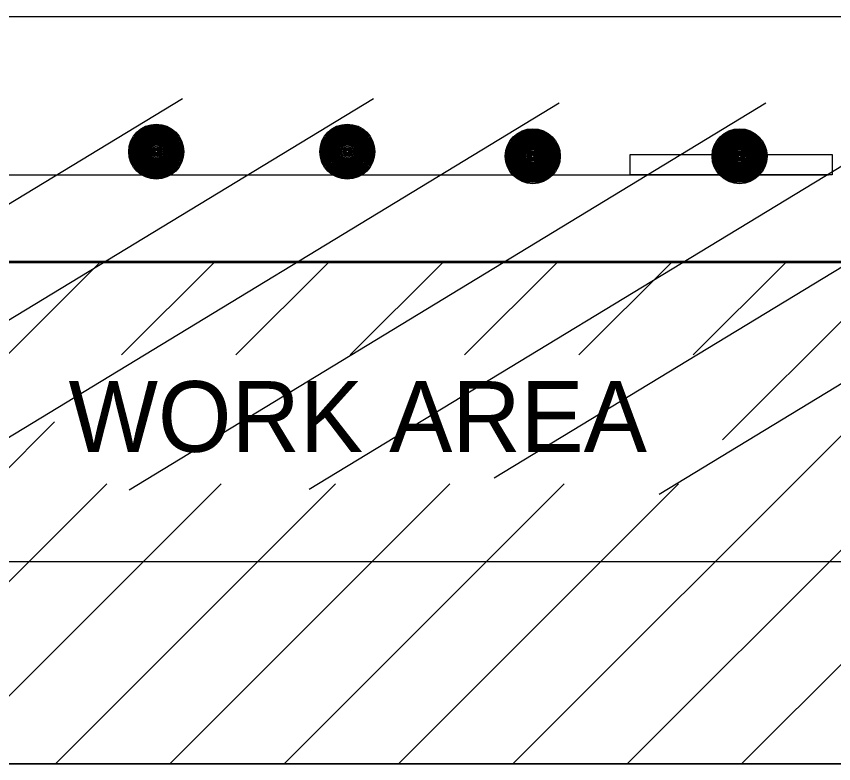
# Model space of a CAD drawing. Extents: x -893 to 867, y -474 to 712.
# Drawn here: x -193.4 to -112.5, y 74.7 to 148.7 of the extents above; entities that cross this region are included whole.
import ezdxf

# ---------------------------------------------------------------- set-up
doc = ezdxf.new("R2010")
doc.units = 0
for name, color, linetype in [('tcd_PVMT-MARKER', 7, 'Continuous'), ('temp_TRAFFIC-CONES', 7, 'Continuous'), ('temp_TRAFFIC-CONTROL-anno', 7, 'Continuous')]:
    doc.layers.add(name, color=color, linetype=linetype)

msp = doc.modelspace()

# ---------------------------------------------------------------- linework, layer by layer
at = {"layer": 'tcd_PVMT-MARKER'}
for p, q in [((-83.125, 141.295), (-146.129, 102.987)), ((-176.965, 140.572), (-239.97, 102.263)), ((-158.061, 140.572), (-221.066, 102.263)), ((-139.71, 140.123), (-202.715, 101.814)), ((-119.252, 140.123), (-182.257, 101.814)), ((-101.428, 140.176), (-164.433, 101.867)), ((-66.802, 139.698), (-129.807, 101.389)), ((-308.571, 124.358), (-138.571, 124.358)), ((-308.246, 124.492), (-76.986, 124.492)), ((-272.519, 124.492), (-102.519, 124.492)), ((-234.779, 74.733), (-185.154, 124.358)), ((-182.994, 115.204), (-173.841, 124.358)), ((-171.681, 115.204), (-162.527, 124.358)), ((-160.367, 115.204), (-151.213, 124.358)), ((-149.053, 115.204), (-139.899, 124.358)), ((-144.269, 74.733), (-94.645, 124.358)), ((-138.571, 124.358), (29.081, 124.358)), ((-137.739, 115.204), (-128.586, 124.358)), ((-132.956, 74.733), (-83.331, 124.358)), ((-126.426, 115.204), (-117.272, 124.358)), ((-123.524, 106.793), (-105.958, 124.358)), ((-121.642, 74.733), (-72.017, 124.358)), ((-223.465, 74.733), (-189.625, 108.574)), ((-212.152, 74.733), (-184.459, 102.426)), ((-200.838, 74.733), (-173.145, 102.426)), ((-189.524, 74.733), (-161.832, 102.426)), ((-178.211, 74.733), (-150.518, 102.426)), ((-166.897, 74.733), (-139.204, 102.426)), ((-155.583, 74.733), (-127.891, 102.426)), ((-464.108, 94.733), (-138.571, 94.733)), ((-138.571, 94.733), (9.081, 94.733)), ((-464.108, 74.733), (9.081, 74.733)), ((9.081, 74.733), (-308.571, 74.733))]:
    msp.add_line(p, q, dxfattribs=at)
at = {"layer": 'temp_TRAFFIC-CONES'}
for p, q in [((-348.692, 148.725), (-108.644, 148.725)), ((-344.298, 133.042), (-113.038, 133.042))]:
    msp.add_line(p, q, dxfattribs=at)
msp.add_lwpolyline([(-132.674, 135.042), (-112.674, 135.042), (-112.674, 133.042), (-132.674, 133.042)], close=True, dxfattribs=at)
for centre, radius in [((-179.564, 135.328), 2.721), ((-179.564, 135.328), 2.62), ((-179.564, 135.328), 2.557), ((-179.564, 135.328), 2.472), ((-179.564, 135.328), 2.404), ((-179.564, 135.328), 2.327), ((-179.564, 135.328), 2.274), ((-179.564, 135.328), 2.209), ((-179.564, 135.328), 2.148), ((-160.66, 135.328), 2.721), ((-160.66, 135.328), 2.62), ((-160.66, 135.328), 2.557), ((-160.66, 135.328), 2.472), ((-160.66, 135.328), 2.404), ((-160.66, 135.328), 2.327), ((-160.66, 135.328), 2.274), ((-160.66, 135.328), 2.209), ((-160.66, 135.328), 2.148), ((-142.31, 134.879), 2.721), ((-142.31, 134.879), 2.62), ((-121.851, 134.879), 2.721), ((-121.851, 134.879), 2.62), ((-179.564, 135.328), 2.084), ((-179.564, 135.328), 2.024), ((-179.564, 135.328), 1.955), ((-179.564, 135.328), 1.891), ((-179.564, 135.328), 1.816), ((-179.564, 135.328), 1.78), ((-179.564, 135.328), 1.719), ((-179.564, 135.328), 1.665), ((-179.564, 135.328), 1.624), ((-179.564, 135.328), 1.597), ((-179.564, 135.328), 1.547), ((-179.564, 135.328), 1.505), ((-179.564, 135.328), 1.463), ((-179.564, 135.328), 1.402), ((-179.564, 135.328), 1.402), ((-179.564, 135.328), 1.357), ((-160.66, 135.328), 2.084), ((-160.66, 135.328), 2.024), ((-160.66, 135.328), 1.955), ((-160.66, 135.328), 1.891), ((-160.66, 135.328), 1.816), ((-160.66, 135.328), 1.78), ((-160.66, 135.328), 1.719), ((-160.66, 135.328), 1.665), ((-160.66, 135.328), 1.624), ((-160.66, 135.328), 1.597), ((-160.66, 135.328), 1.547), ((-160.66, 135.328), 1.505), ((-160.66, 135.328), 1.463), ((-160.66, 135.328), 1.402), ((-160.66, 135.328), 1.402), ((-160.66, 135.328), 1.357), ((-142.31, 134.879), 2.557), ((-142.31, 134.879), 2.472), ((-142.31, 134.879), 2.404), ((-142.31, 134.879), 2.327), ((-142.31, 134.879), 2.274), ((-142.31, 134.879), 2.209), ((-142.31, 134.879), 2.148), ((-142.31, 134.879), 2.084), ((-142.31, 134.879), 2.024), ((-142.31, 134.879), 1.955), ((-142.31, 134.879), 1.891), ((-142.31, 134.879), 1.816), ((-142.31, 134.879), 1.78), ((-121.851, 134.879), 2.557), ((-121.851, 134.879), 2.472), ((-121.851, 134.879), 2.404), ((-121.851, 134.879), 2.327), ((-121.851, 134.879), 2.274), ((-121.851, 134.879), 2.209), ((-121.851, 134.879), 2.148), ((-121.851, 134.879), 2.084), ((-121.851, 134.879), 2.024), ((-121.851, 134.879), 1.955), ((-121.851, 134.879), 1.891), ((-121.851, 134.879), 1.816), ((-121.851, 134.879), 1.78), ((-179.564, 135.328), 1.305), ((-179.564, 135.328), 1.252), ((-179.564, 135.328), 1.2), ((-179.564, 135.328), 1.122), ((-179.564, 135.328), 1.066), ((-179.564, 135.328), 0.989), ((-179.564, 135.328), 0.95), ((-179.564, 135.328), 0.896), ((-179.564, 135.328), 0.836), ((-179.564, 135.328), 0.744), ((-179.564, 135.328), 0.659), ((-179.564, 135.328), 0.533), ((-179.564, 135.328), 0.533), ((-160.66, 135.328), 1.305), ((-160.66, 135.328), 1.252), ((-160.66, 135.328), 1.2), ((-160.66, 135.328), 1.122), ((-160.66, 135.328), 1.066), ((-160.66, 135.328), 0.989), ((-160.66, 135.328), 0.95), ((-160.66, 135.328), 0.896), ((-160.66, 135.328), 0.836), ((-160.66, 135.328), 0.744), ((-160.66, 135.328), 0.659), ((-160.66, 135.328), 0.533), ((-160.66, 135.328), 0.533), ((-142.31, 134.879), 1.719), ((-142.31, 134.879), 1.665), ((-142.31, 134.879), 1.624), ((-142.31, 134.879), 1.597), ((-142.31, 134.879), 1.547), ((-142.31, 134.879), 1.505), ((-142.31, 134.879), 1.463), ((-142.31, 134.879), 1.402), ((-142.31, 134.879), 1.402), ((-142.31, 134.879), 1.357), ((-142.31, 134.879), 1.305), ((-142.31, 134.879), 1.252), ((-142.31, 134.879), 1.2), ((-142.31, 134.879), 1.122), ((-142.31, 134.879), 1.066), ((-142.31, 134.879), 0.989), ((-121.851, 134.879), 1.719), ((-121.851, 134.879), 1.665), ((-121.851, 134.879), 1.624), ((-121.851, 134.879), 1.597), ((-121.851, 134.879), 1.547), ((-121.851, 134.879), 1.505), ((-121.851, 134.879), 1.463), ((-121.851, 134.879), 1.402), ((-121.851, 134.879), 1.402), ((-121.851, 134.879), 1.357), ((-121.851, 134.879), 1.305), ((-121.851, 134.879), 1.252), ((-121.851, 134.879), 1.2), ((-121.851, 134.879), 1.122), ((-121.851, 134.879), 1.066), ((-121.851, 134.879), 0.989), ((-179.564, 135.328), 0.419), ((-179.564, 135.328), 0.345), ((-179.564, 135.328), 0.32), ((-179.564, 135.328), 0.32), ((-179.564, 135.328), 0.242), ((-179.564, 135.328), 0.242), ((-179.564, 135.328), 0.196), ((-179.564, 135.328), 0.196), ((-179.564, 135.328), 0.116), ((-179.564, 135.328), 0.116), ((-160.66, 135.328), 0.419), ((-160.66, 135.328), 0.345), ((-160.66, 135.328), 0.32), ((-160.66, 135.328), 0.32), ((-160.66, 135.328), 0.242), ((-160.66, 135.328), 0.242), ((-160.66, 135.328), 0.196), ((-160.66, 135.328), 0.196), ((-160.66, 135.328), 0.116), ((-160.66, 135.328), 0.116), ((-142.31, 134.879), 0.95), ((-142.31, 134.879), 0.896), ((-142.31, 134.879), 0.836), ((-142.31, 134.879), 0.744), ((-142.31, 134.879), 0.659), ((-142.31, 134.879), 0.533), ((-142.31, 134.879), 0.533), ((-142.31, 134.879), 0.419), ((-142.31, 134.879), 0.345), ((-142.31, 134.879), 0.32), ((-142.31, 134.879), 0.32), ((-142.31, 134.879), 0.242), ((-142.31, 134.879), 0.242), ((-142.31, 134.879), 0.196), ((-142.31, 134.879), 0.196), ((-121.851, 134.879), 0.95), ((-121.851, 134.879), 0.896), ((-121.851, 134.879), 0.836), ((-121.851, 134.879), 0.744), ((-121.851, 134.879), 0.659), ((-121.851, 134.879), 0.533), ((-121.851, 134.879), 0.533), ((-121.851, 134.879), 0.419), ((-121.851, 134.879), 0.345), ((-121.851, 134.879), 0.32), ((-121.851, 134.879), 0.32), ((-121.851, 134.879), 0.242), ((-121.851, 134.879), 0.242), ((-121.851, 134.879), 0.196), ((-121.851, 134.879), 0.196), ((-142.31, 134.879), 0.116), ((-142.31, 134.879), 0.116), ((-121.851, 134.879), 0.116), ((-121.851, 134.879), 0.116)]:
    msp.add_circle(centre, radius, dxfattribs=at)

# ---------------------------------------------------------------- texts
at = {"layer": 'temp_TRAFFIC-CONTROL-anno'}
msp.add_text('WORK AREA', height=7, dxfattribs=at).set_placement((-188.231, 105.607))

doc.saveas('drawing.dxf')
